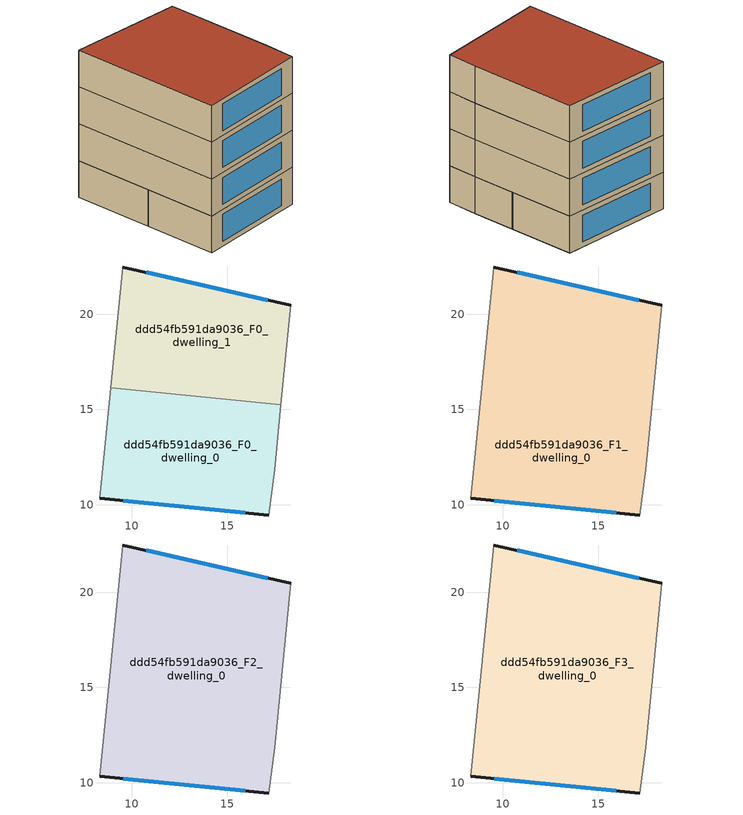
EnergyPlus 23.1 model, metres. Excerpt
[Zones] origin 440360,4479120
ddd54fb591da9036_F0_dwelling_0
 floor ground (EU_floor_Construction): 17.18,9.47 17.47,11.85 17.81,15.24 8.89,16.13 8.31,10.34 z0
 wall outside (EU_wall_Construction): 17.18,9.47 8.31,10.34 z0:3
 wall adiabatic (EU_wall_Construction): 8.31,10.34 8.89,16.13 / 17.81,15.24 17.47,11.85 17.18,9.47 z0:3
 wall to ddd54fb591da9036_F0_dwelling_1 (EU_wall_Construction): 8.89,16.13 17.81,15.24 z0:3
 window (EU_Window_Construction): 15.95,9.59 9.54,10.22 z0.42:2.58
ddd54fb591da9036_F0_dwelling_1
 floor ground (EU_floor_Construction): 17.81,15.24 18.33,20.46 9.52,22.47 8.89,16.13 z0
 wall outside (EU_wall_Construction): 9.52,22.47 18.33,20.46 z0:3
 wall adiabatic (EU_wall_Construction): 18.33,20.46 17.81,15.24 / 8.89,16.13 9.52,22.47 z0:3
 window (EU_Window_Construction): 10.74,22.19 17.11,20.74 z0.42:2.58
ddd54fb591da9036_F1_dwelling_0
 floor to ddd54fb591da9036_F0_dwelling_0 (EU_floor_Construction): 17.18,9.47 17.47,11.85 17.81,15.24 8.89,16.13 8.31,10.34 z3
 floor to ddd54fb591da9036_F0_dwelling_1 (EU_floor_Construction): 17.81,15.24 18.33,20.46 9.52,22.47 8.89,16.13 z3
 wall outside (EU_wall_Construction): 9.52,22.47 18.33,20.46 / 17.18,9.47 8.31,10.34 z3:6
 wall adiabatic (EU_wall_Construction): 8.31,10.34 9.52,22.47 / 18.33,20.46 17.47,11.85 17.18,9.47 z3:6
 window (EU_Window_Construction): 10.74,22.19 17.11,20.74 / 15.95,9.59 9.54,10.22 z3.42:5.58
ddd54fb591da9036_F2_dwelling_0
 floor to ddd54fb591da9036_F1_dwelling_0 (EU_floor_Construction): 17.18,9.47 17.47,11.85 18.33,20.46 9.52,22.47 8.31,10.34 z6
 wall outside (EU_wall_Construction): 9.52,22.47 18.33,20.46 / 17.18,9.47 8.31,10.34 z6:9
 wall adiabatic (EU_wall_Construction): 8.31,10.34 9.52,22.47 / 18.33,20.46 17.47,11.85 17.18,9.47 z6:9
 window (EU_Window_Construction): 10.74,22.19 17.11,20.74 / 15.95,9.59 9.54,10.22 z6.42:8.58
ddd54fb591da9036_F3_dwelling_0
 floor to ddd54fb591da9036_F2_dwelling_0 (EU_floor_Construction): 17.18,9.47 17.47,11.85 18.33,20.46 9.52,22.47 8.31,10.34 z9
 wall outside (EU_wall_Construction): 9.52,22.47 18.33,20.46 / 17.18,9.47 8.31,10.34 z9:12
 wall adiabatic (EU_wall_Construction): 8.31,10.34 9.52,22.47 / 18.33,20.46 17.47,11.85 17.18,9.47 z9:12
 window (EU_Window_Construction): 10.74,22.19 17.11,20.74 / 15.95,9.59 9.54,10.22 z9.42:11.58
 roof outside (EU_roof_Construction): 18.33,20.46 17.47,11.85 17.18,9.47 8.31,10.34 9.52,22.47 z12
[Building]
EU S2 Campaign: North Axis=0; Terrain=City; Solar Distribution=FullExterior
[Site:Location]
Madrid: Latitude=40.5; Longitude=-3.5; Time Zone=1; Elevation=609
[SizingPeriod:WeatherFileDays]
AnnualSizingPeriod: Begin Month=1; Begin Day of Month=1; End Month=12; End Day of Month=31; Day of Week for Start Day=Monday; Use Weather File Daylight Saving Period=No; Use Weather File Rain and Snow Indicators=No
[MATERIAL]
EU_InternalMass_Material: Roughness=MediumRough; Thickness=0.1; Conductivity=1; Density=1800; Specific Heat=900; Thermal Absorptance=0.9; Solar Absorptance=0.7; Visible Absorptance=0.7
[MATERIAL:NOMASS] Roughness=MediumRough; Thermal Absorptance=0.9; Solar Absorptance=0.7; Visible Absorptance=0.7
Name | Thermal Resistance
EU_wall_NoMass | 1.60022
EU_roof_NoMass | 1.57597
EU_floor_NoMass | 0.470652
[WINDOWMATERIAL:SIMPLEGLAZINGSYSTEM]
EU_Window_SimpleGlazing: UFactor=3.28802; Solar Heat Gain Coefficient=0.85; Visible Transmittance=0.85
[CONSTRUCTION]
EU_wall_Construction: EU_wall_NoMass
EU_roof_Construction: EU_roof_NoMass
EU_floor_Construction: EU_floor_NoMass
EU_InternalMass_Construction: EU_InternalMass_Material
EU_Window_Construction: EU_Window_SimpleGlazing
[ZONE] Type=1; Multiplier=1; Ceiling Height=autocalculate; Floor Area=autocalculate; Part of Total Floor Area=Yes
Name | Volume
ddd54fb591da9036_F0_dwelling_0 | 156.307
ddd54fb591da9036_F1_dwelling_0 | 312.601
ddd54fb591da9036_F2_dwelling_0; ddd54fb591da9036_F3_dwelling_0 | 312.608
ddd54fb591da9036_F0_dwelling_1 | 156.294
[INTERNALMASS] Construction=EU_InternalMass_Construction
Name | Zone or ZoneList | Surface Area
ddd54fb591da9036_F0_dwelling_0_EU_InternalMass | ddd54fb591da9036_F0_dwelling_0 | 52.1006
ddd54fb591da9036_F0_dwelling_1_EU_InternalMass | ddd54fb591da9036_F0_dwelling_1 | 52.0996
ddd54fb591da9036_F1_dwelling_0_EU_InternalMass | ddd54fb591da9036_F1_dwelling_0 | 104.203
ddd54fb591da9036_F2_dwelling_0_EU_InternalMass | ddd54fb591da9036_F2_dwelling_0 | 104.203
ddd54fb591da9036_F3_dwelling_0_EU_InternalMass | ddd54fb591da9036_F3_dwelling_0 | 104.203
[OTHEREQUIPMENT] Fuel Type=Electricity; Design Level Calculation Method=Watts/Area; Power per Zone Floor Area=1; Fraction Latent=0; Fraction Radiant=0; Fraction Lost=0; Carbon Dioxide Generation Rate=0; EndUse Subcategory=EU_Step8_InternalGains
Name | Zone or ZoneList or Space or SpaceList | Schedule
EU_Step8_InternalGain_ddd54fb591da9036_F0_dwelling_0_f000 | ddd54fb591da9036_F0_dwelling_0 | EU_Step8_GainSchedule_ddd54fb591da9036_F0_dwelling_0_f000
EU_Step8_InternalGain_ddd54fb591da9036_F0_dwelling_1_f000 | ddd54fb591da9036_F0_dwelling_1 | EU_Step8_GainSchedule_ddd54fb591da9036_F0_dwelling_1_f000
EU_Step8_InternalGain_ddd54fb591da9036_F1_dwelling_0_f000 | ddd54fb591da9036_F1_dwelling_0 | EU_Step8_GainSchedule_ddd54fb591da9036_F1_dwelling_0_f000
EU_Step8_InternalGain_ddd54fb591da9036_F2_dwelling_0_f000 | ddd54fb591da9036_F2_dwelling_0 | EU_Step8_GainSchedule_ddd54fb591da9036_F2_dwelling_0_f000
EU_Step8_InternalGain_ddd54fb591da9036_F3_dwelling_0_f000 | ddd54fb591da9036_F3_dwelling_0 | EU_Step8_GainSchedule_ddd54fb591da9036_F3_dwelling_0_f000
[ZONEVENTILATION:DESIGNFLOWRATE] Schedule=EU_AlwaysOn; Design Flow Rate Calculation Method=AirChanges/Hour; Air Changes per Hour=0.480704; Ventilation Type=Natural; Fan Pressure Rise=0; Fan Total Efficiency=1; Constant Term Coefficient=1; Temperature Term Coefficient=0; Velocity Term Coefficient=0; Velocity Squared Term Coefficient=0; Minimum Indoor Temperature=-100; Maximum Indoor Temperature=100; Delta Temperature=-100; Minimum Outdoor Temperature=-100; Maximum Outdoor Temperature=100; Maximum Wind Speed=40
Name | Zone or ZoneList or Space or SpaceList
EU_ConstantAir_ddd54fb591da9036_F0_dwelling_0 | ddd54fb591da9036_F0_dwelling_0
EU_ConstantAir_ddd54fb591da9036_F0_dwelling_1 | ddd54fb591da9036_F0_dwelling_1
EU_ConstantAir_ddd54fb591da9036_F1_dwelling_0 | ddd54fb591da9036_F1_dwelling_0
EU_ConstantAir_ddd54fb591da9036_F2_dwelling_0 | ddd54fb591da9036_F2_dwelling_0
EU_ConstantAir_ddd54fb591da9036_F3_dwelling_0 | ddd54fb591da9036_F3_dwelling_0
[HVACTEMPLATE:THERMOSTAT] Constant Heating Setpoint=20; Constant Cooling Setpoint=50
EU_HeatOnly_ddd54fb591da9036_F0_dwelling_0; EU_HeatOnly_ddd54fb591da9036_F0_dwelling_1; EU_HeatOnly_ddd54fb591da9036_F1_dwelling_0; EU_HeatOnly_ddd54fb591da9036_F2_dwelling_0; EU_HeatOnly_ddd54fb591da9036_F3_dwelling_0
[HVACTEMPLATE:ZONE:IDEALLOADSAIRSYSTEM] System Availability Schedule=EU_AlwaysOn; Maximum Heating Supply Air Temperature=50; Minimum Cooling Supply Air Temperature=13; Maximum Heating Supply Air Humidity Ratio=0.0156; Minimum Cooling Supply Air Humidity Ratio=0.0077; Heating Limit=NoLimit; Cooling Limit=NoLimit; Heating Availability Schedule=EU_AlwaysOn; Cooling Availability Schedule=EU_CoolingOff; Dehumidification Control Type=ConstantSensibleHeatRatio; Cooling Sensible Heat Ratio=0.7; Dehumidification Setpoint=60; Humidification Control Type=None; Humidification Setpoint=30; Outdoor Air Method=None; Outdoor Air Flow Rate per Person=0.00944; Outdoor Air Flow Rate per Zone Floor Area=0; Outdoor Air Flow Rate per Zone=0; Demand Controlled Ventilation Type=None; Outdoor Air Economizer Type=NoEconomizer; Heat Recovery Type=None; Sensible Heat Recovery Effectiveness=0.7; Latent Heat Recovery Effectiveness=0.65
Name | Template Thermostat
ddd54fb591da9036_F0_dwelling_0 | EU_HeatOnly_ddd54fb591da9036_F0_dwelling_0
ddd54fb591da9036_F0_dwelling_1 | EU_HeatOnly_ddd54fb591da9036_F0_dwelling_1
ddd54fb591da9036_F1_dwelling_0 | EU_HeatOnly_ddd54fb591da9036_F1_dwelling_0
ddd54fb591da9036_F2_dwelling_0 | EU_HeatOnly_ddd54fb591da9036_F2_dwelling_0
ddd54fb591da9036_F3_dwelling_0 | EU_HeatOnly_ddd54fb591da9036_F3_dwelling_0
[SIZING:ZONE] Zone Cooling Design Supply Air Temperature Input Method=SupplyAirTemperature; Zone Cooling Design Supply Air Temperature=13; Zone Heating Design Supply Air Temperature Input Method=SupplyAirTemperature; Zone Heating Design Supply Air Temperature=50; Zone Cooling Design Supply Air Humidity Ratio=0.008; Zone Heating Design Supply Air Humidity Ratio=0.008; Cooling Design Air Flow Method=DesignDay; Cooling Design Air Flow Rate=0; Cooling Minimum Air Flow per Zone Floor Area=0.000762; Cooling Minimum Air Flow=0; Cooling Minimum Air Flow Fraction=0.2; Heating Design Air Flow Method=DesignDay; Heating Design Air Flow Rate=0; Heating Maximum Air Flow per Zone Floor Area=0.002032; Heating Maximum Air Flow=0.141576; Heating Maximum Air Flow Fraction=0.3; Account for Dedicated Outdoor Air System=No; Dedicated Outdoor Air System Control Strategy=NeutralSupplyAir; Dedicated Outdoor Air Low Setpoint Temperature for Design=autosize; Dedicated Outdoor Air High Setpoint Temperature for Design=autosize; Zone Load Sizing Method=Sensible Load Only No Latent Load; Zone Latent Cooling Design Supply Air Humidity Ratio Input Method=HumidityRatioDifference; Zone Cooling Design Supply Air Humidity Ratio Difference=0.005; Zone Latent Heating Design Supply Air Humidity Ratio Input Method=HumidityRatioDifference; Zone Humidification Design Supply Air Humidity Ratio Difference=0.005
ddd54fb591da9036_F0_dwelling_0; ddd54fb591da9036_F0_dwelling_1; ddd54fb591da9036_F1_dwelling_0; ddd54fb591da9036_F2_dwelling_0; ddd54fb591da9036_F3_dwelling_0
[SCHEDULE:CONSTANT]
Name | Hourly Value
EU_AlwaysOn | 1
EU_CoolingOff | 0
[SCHEDULE:FILE] Column Number=1; Rows to Skip at Top=0; Number of Hours of Data=8760; Column Separator=Comma; Interpolate to Timestep=No; Minutes per Item=60; Adjust Schedule for Daylight Savings=Yes
Name | File
EU_Step8_GainSchedule_ddd54fb591da9036_F0_dwelling_0_f000 | ../../schedules/ddd54fb591da9036/ddd54fb591da9036_F0_dwelling_0_f000_gain.csv
EU_Step8_GainSchedule_ddd54fb591da9036_F0_dwelling_1_f000 | ../../schedules/ddd54fb591da9036/ddd54fb591da9036_F0_dwelling_1_f000_gain.csv
EU_Step8_GainSchedule_ddd54fb591da9036_F1_dwelling_0_f000 | ../../schedules/ddd54fb591da9036/ddd54fb591da9036_F1_dwelling_0_f000_gain.csv
EU_Step8_GainSchedule_ddd54fb591da9036_F2_dwelling_0_f000 | ../../schedules/ddd54fb591da9036/ddd54fb591da9036_F2_dwelling_0_f000_gain.csv
EU_Step8_GainSchedule_ddd54fb591da9036_F3_dwelling_0_f000 | ../../schedules/ddd54fb591da9036/ddd54fb591da9036_F3_dwelling_0_f000_gain.csv
